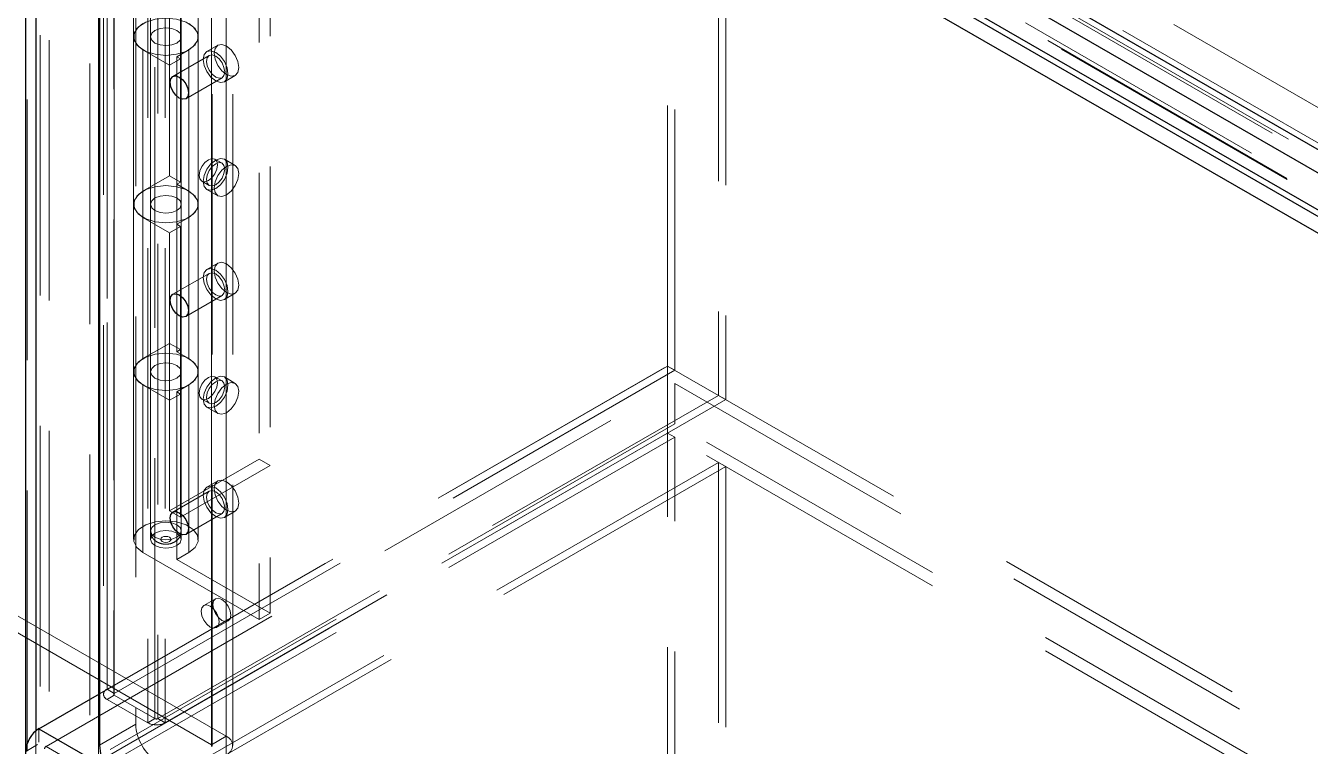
# Model space of a CAD drawing. Header units: millimetres. Extents: x 108 to 5832, y 144 to 4056.
# Drawn here: x 4300.9 to 4426.1, y 3191.5 to 3261.7 of the extents above; entities that cross this region are included whole.
import ezdxf

# ---------------------------------------------------------------- set-up
doc = ezdxf.new("R2010")
doc.units = ezdxf.units.MM
doc.header["$LTSCALE"] = 20
doc.linetypes.add('HIDDEN', pattern=[1.905, 1.27, -0.635])

msp = doc.modelspace()

# ---------------------------------------------------------------- linework, layer by layer
at = {"color": 1, "linetype": 'HIDDEN', "lineweight": 18}
for p, q in [((4302.37, 3451.31), (4302.37, 2941.79)), ((4303.22, 3450.82), (4303.22, 2941.3)), ((4307.18, 3448.53), (4307.18, 2939.01)), ((4301.1, 3445.02), (4301.1, 2935.5)), ((4363.46, 3228.55), (4363.46, 3351.03)), ((4364.17, 3228.14), (4364.17, 3350.62)), ((4368.41, 3348.17), (4368.41, 3225.69)), ((4369.12, 3347.77), (4369.12, 3225.28)), ((4320.47, 3192.46), (4092, 3324.35)), ((4319.06, 3191.64), (4090.59, 3323.54)), ((4302.93, 3320.5), (5214.4, 2794.32)), ((5214.25, 2794.08), (4302.79, 3320.25)), ((4308.87, 3197.04), (4308.87, 3319.52)), ((4309.58, 3196.63), (4309.58, 3319.11)), ((4308.81, 3318.41), (4484.91, 3216.75)), ((4309.52, 3319.03), (4309.52, 3196.55)), ((4309.58, 3318.95), (4309.58, 3196.47)), ((4313.79, 3318.97), (4486.32, 3219.37)), ((4302.79, 3316.66), (5214.25, 2790.49)), ((4313.54, 3194.18), (4313.54, 3316.66)), ((4313.82, 3316.66), (4313.82, 3194.18)), ((5214.4, 2789.1), (4302.23, 3315.68)), ((4302.83, 3316.57), (5214.3, 2790.39)), ((5214.4, 2790.4), (4302.93, 3316.58)), ((4312.83, 3316.25), (4312.83, 3193.77)), ((4314.53, 3316.25), (4314.53, 3193.77)), ((4319.06, 3314.13), (4319.06, 3191.64)), ((4320.47, 3314.94), (4320.47, 3192.46)), ((4319.06, 3191.48), (4319.06, 3313.96)), ((4319.12, 3191.56), (4319.12, 3314.04)), ((4320.47, 3190.66), (4320.47, 3313.15)), ((4321.12, 3191.56), (4321.12, 3314.04)), ((4486.32, 3211.2), (4313.79, 3310.8)), ((4311.67, 3309.58), (4311.67, 3193.63)), ((4308.52, 3308.73), (4308.52, 3196.55)), ((4308.87, 3308.98), (4308.87, 3196.06)), ((4313.1, 3292.49), (4313.1, 3212.47)), ((4316.1, 3212.47), (4316.1, 3292.49)), ((4323.69, 3285.49), (4323.69, 3203.84)), ((4324.75, 3286.1), (4324.75, 3204.45)), ((4311.45, 3276.98), (4311.45, 3260.65)), ((4313.1, 3276.98), (4313.1, 3260.65)), ((4316.1, 3260.65), (4316.1, 3276.98)), ((4317.75, 3260.65), (4317.75, 3276.98)), ((4314.96, 3257.87), (4314.96, 3274.2)), ((4316.02, 3258.48), (4316.02, 3274.81)), ((4311.45, 3260.65), (4311.45, 3244.32)), ((4313.1, 3260.65), (4313.1, 3244.32)), ((4316.1, 3244.32), (4316.1, 3260.65)), ((4317.75, 3244.32), (4317.75, 3260.65)), ((4312.37, 3243.03), (4312.37, 3259.36)), ((4312.37, 3259.36), (4314.96, 3257.87)), ((4315.66, 3258.69), (4316.83, 3259.36)), ((4316.83, 3259.36), (4316.83, 3243.03)), ((4319.66, 3259.81), (4318.6, 3259.2)), ((4314.96, 3257.87), (4316.02, 3258.48)), ((4314.96, 3257.87), (4314.96, 3247.09)), ((4318.82, 3258.81), (4315.29, 3256.77)), ((4315.66, 3258.69), (4316.02, 3258.48)), ((4315.66, 3242.36), (4315.66, 3258.69)), ((4316.02, 3258.48), (4316.02, 3246.48)), ((4316.54, 3254.6), (4320.07, 3256.65)), ((4320.3, 3256.26), (4321.36, 3256.87)), ((4320.07, 3248.32), (4319.36, 3248.72)), ((4321.36, 3248.09), (4320.3, 3248.71)), ((4314.96, 3247.09), (4312.37, 3245.6)), ((4314.96, 3247.09), (4316.02, 3246.48)), ((4318.11, 3246.56), (4318.82, 3246.15)), ((4312.37, 3245.6), (4312.37, 3229.27)), ((4316.02, 3246.48), (4315.66, 3246.27)), ((4315.66, 3246.27), (4316.83, 3245.6)), ((4316.83, 3229.27), (4316.83, 3245.6)), ((4318.6, 3245.76), (4319.66, 3245.15)), ((4311.45, 3244.32), (4311.45, 3227.98)), ((4313.1, 3244.32), (4313.1, 3227.98)), ((4316.1, 3227.98), (4316.1, 3244.32)), ((4317.75, 3227.98), (4317.75, 3244.32)), ((4314.96, 3241.54), (4312.37, 3243.03)), ((4315.66, 3242.36), (4316.83, 3243.03)), ((4314.96, 3241.54), (4316.02, 3242.15)), ((4314.96, 3225.21), (4314.96, 3241.54)), ((4316.02, 3242.15), (4315.66, 3242.36)), ((4315.66, 3242.36), (4315.66, 3229.94)), ((4316.02, 3225.82), (4316.02, 3242.15)), ((4319.66, 3238.58), (4318.6, 3237.97)), ((4318.82, 3237.58), (4315.29, 3235.54)), ((4316.54, 3233.37), (4320.07, 3235.42)), ((4320.3, 3235.03), (4321.36, 3235.64)), ((4312.37, 3229.27), (4314.96, 3230.76)), ((4314.96, 3230.76), (4316.02, 3230.15)), ((4315.66, 3229.94), (4316.02, 3230.15)), ((4315.66, 3229.94), (4316.83, 3229.27)), ((4308.13, 3196.61), (4363.46, 3228.55)), ((4308.87, 3197.04), (4363.46, 3228.55)), ((4309.58, 3196.63), (4364.17, 3228.14)), ((4311.45, 3227.98), (4311.45, 3211.65)), ((4313.1, 3227.98), (4313.1, 3211.65)), ((4316.1, 3211.65), (4316.1, 3227.98)), ((4317.75, 3211.65), (4317.75, 3227.98)), ((4363.46, 3228.55), (4364.17, 3228.14)), ((4363.46, 3228.55), (5280.16, 2699.35)), ((4363.46, 3228.55), (4363.46, 3222.02)), ((4302.93, 3191.48), (4364.17, 3226.84)), ((4312.37, 3210.37), (4312.37, 3226.7)), ((4312.37, 3226.7), (4314.96, 3225.21)), ((4316.83, 3226.7), (4315.66, 3226.02)), ((4316.83, 3226.7), (4316.83, 3210.37)), ((4320.07, 3227.09), (4319.36, 3227.49)), ((4321.36, 3226.86), (4320.3, 3227.48)), ((4364.17, 3226.84), (5280.16, 2698.05)), ((4364.17, 3226.84), (4364.17, 3222.92)), ((4368.41, 3225.69), (4313.82, 3194.18)), ((4369.12, 3225.28), (4314.53, 3193.77)), ((4314.96, 3225.21), (4316.02, 3225.82)), ((4315.66, 3226.02), (4316.02, 3225.82)), ((4315.66, 3209.69), (4315.66, 3226.02)), ((4316.02, 3225.82), (4316.02, 3213.82)), ((4318.11, 3225.33), (4318.82, 3224.92)), ((4369.12, 3225.28), (4368.41, 3225.69)), ((4314.96, 3225.21), (4314.96, 3214.43)), ((4318.6, 3224.53), (4319.66, 3223.92)), ((4364.17, 3222.92), (4302.93, 3187.57)), ((5280.16, 2694.13), (4364.17, 3222.92)), ((4363.46, 3222.02), (4302.23, 3186.67)), ((4363.46, 3222.02), (4308.87, 3190.5)), ((4364.17, 3221.61), (4309.58, 3190.1)), ((4363.46, 3222.02), (4364.17, 3221.61)), ((4363.46, 3099.54), (4363.46, 3222.02)), ((5280.16, 2692.82), (4363.46, 3222.02)), ((4364.17, 3099.13), (4364.17, 3221.61)), ((4313.82, 3187.65), (4368.41, 3219.16)), ((4314.96, 3214.43), (4323.69, 3219.47)), ((4323.69, 3219.47), (4324.75, 3218.86)), ((4369.12, 3218.75), (4368.41, 3219.16)), ((4368.41, 3219.16), (4368.41, 3096.68)), ((4314.53, 3187.24), (4369.12, 3218.75)), ((4316.02, 3213.82), (4324.75, 3218.86)), ((4369.12, 3218.75), (4369.12, 3096.27)), ((4319.66, 3217.35), (4318.6, 3216.74)), ((4318.82, 3216.35), (4315.29, 3214.31)), ((4316.02, 3213.82), (4314.96, 3214.43)), ((4316.54, 3212.14), (4320.07, 3214.19)), ((4320.3, 3213.8), (4321.36, 3214.41)), ((4323.69, 3203.84), (4312.37, 3210.37)), ((4315.66, 3209.69), (4316.83, 3210.37)), ((4324.75, 3204.45), (4315.66, 3209.69)), ((4319.42, 3205.87), (4318.29, 3205.21)), ((4323.69, 3203.84), (4324.75, 3204.45)), ((4319.54, 3203.05), (4320.67, 3203.7)), ((4308.03, 3196.55), (4308.03, 3182.71)), ((4309.58, 3196.63), (4308.87, 3197.04)), ((4309.58, 3196.47), (4308.87, 3196.06)), ((4308.87, 3196.06), (4312.83, 3193.77)), ((4309.58, 3196.47), (4313.54, 3194.18)), ((4313.54, 3194.18), (4312.83, 3193.77)), ((4313.82, 3194.18), (4314.53, 3193.77)), ((4301.94, 3193), (4301.94, 3186.22)), ((4302.23, 3191.89), (4302.23, 3193.2)), ((4311.67, 3193.63), (4308.13, 3191.59)), ((4302.09, 3191.65), (4300.95, 3190.99)), ((4302.93, 3191.48), (5214.4, 2665.31)), ((4319.06, 3191.64), (4320.47, 3192.46))]:
    msp.add_line(p, q, dxfattribs=at)
at = {"color": 7, "linetype": 'Continuous', "lineweight": 25}
for p, q in [((4300.95, 2929.54), (4300.95, 3448.86)), ((4300.95, 3320.01), (5213.12, 2793.43)), ((4310.25, 3316.93), (4452.38, 3234.88)), ((4300.95, 3316.42), (5213.12, 2789.83)), ((4301.33, 3315.59), (5213.5, 2789.01)), ((4308.03, 3311.72), (4308.03, 3196.55)), ((4482.79, 3209.16), (4310.25, 3308.76)), ((4308.13, 3307.54), (4308.13, 3191.59)), ((4302.23, 3193.2), (4308.13, 3196.61))]:
    msp.add_line(p, q, dxfattribs=at)
at = {"color": 8, "linetype": 'Continuous', "lineweight": 25}
for p, q in [((4301.94, 3315.24), (4301.94, 3193)), ((4302.23, 3193.2), (4308.81, 3189.4))]:
    msp.add_line(p, q, dxfattribs=at)
at = {"color": 1, "linetype": 'HIDDEN', "lineweight": 18, "flags": 128}
for points in [[(4312.37, 3259.36), (4311.76, 3259.86), (4311.47, 3260.44), (4311.53, 3261.05), (4311.93, 3261.61), (4312.64, 3262.07), (4313.56, 3262.36), (4314.6, 3262.46), (4315.64, 3262.36), (4316.57, 3262.07), (4317.27, 3261.61), (4317.67, 3261.05), (4317.73, 3260.44), (4317.44, 3259.86), (4316.83, 3259.36)], [(4312.37, 3261.93), (4311.76, 3261.43), (4311.47, 3260.85), (4311.53, 3260.24), (4311.93, 3259.68), (4312.64, 3259.22), (4313.56, 3258.93), (4314.6, 3258.83), (4315.64, 3258.93), (4316.57, 3259.22), (4317.27, 3259.68), (4317.67, 3260.24), (4317.73, 3260.85), (4317.44, 3261.43), (4316.83, 3261.93)], [(4313.54, 3261.26), (4313.22, 3260.98), (4313.1, 3260.65), (4313.22, 3260.31), (4313.54, 3260.03), (4314.03, 3259.85), (4314.6, 3259.78), (4315.18, 3259.85), (4315.66, 3260.03), (4315.99, 3260.31), (4316.1, 3260.65), (4315.99, 3260.98), (4315.66, 3261.26), (4315.18, 3261.45), (4314.6, 3261.51), (4314.03, 3261.45), (4313.54, 3261.26)], [(4315.66, 3261.26), (4315.99, 3260.98), (4316.1, 3260.65), (4315.99, 3260.31), (4315.66, 3260.03), (4315.18, 3259.85), (4314.6, 3259.78), (4314.03, 3259.85), (4313.54, 3260.03), (4313.22, 3260.31), (4313.1, 3260.65), (4313.22, 3260.98), (4313.54, 3261.26), (4314.03, 3261.45), (4314.6, 3261.51), (4315.18, 3261.45), (4315.66, 3261.26)], [(4320.65, 3257.03), (4320.56, 3257.62), (4320.3, 3258.22), (4319.91, 3258.74), (4319.45, 3259.12), (4318.99, 3259.28), (4318.6, 3259.2), (4318.34, 3258.9), (4318.24, 3258.42), (4318.34, 3257.84), (4318.6, 3257.24), (4318.99, 3256.71), (4319.45, 3256.34), (4319.91, 3256.18), (4320.3, 3256.26), (4320.56, 3256.56), (4320.65, 3257.03)], [(4321.71, 3257.65), (4321.62, 3258.23), (4321.36, 3258.83), (4320.97, 3259.36), (4320.51, 3259.73), (4320.05, 3259.89), (4319.66, 3259.81), (4319.4, 3259.51), (4319.3, 3259.03), (4319.4, 3258.45), (4319.66, 3257.85), (4320.05, 3257.32), (4320.51, 3256.95), (4320.97, 3256.79), (4321.36, 3256.87), (4321.62, 3257.17), (4321.71, 3257.65)], [(4318.56, 3258.24), (4318.63, 3258.59), (4318.82, 3258.81), (4319.11, 3258.87), (4319.45, 3258.75), (4319.78, 3258.48), (4320.07, 3258.09), (4320.26, 3257.65), (4320.33, 3257.22), (4320.26, 3256.87), (4320.07, 3256.65), (4319.78, 3256.59), (4319.45, 3256.71), (4319.11, 3256.98), (4318.82, 3257.37), (4318.63, 3257.81), (4318.56, 3258.24)], [(4318.74, 3248.66), (4318.4, 3248.39), (4318.11, 3248), (4317.92, 3247.56), (4317.85, 3247.13), (4317.92, 3246.78), (4318.11, 3246.56), (4318.4, 3246.5), (4318.74, 3246.62), (4319.08, 3246.89), (4319.36, 3247.28), (4319.56, 3247.72), (4319.62, 3248.15), (4319.56, 3248.5), (4319.36, 3248.72), (4319.08, 3248.78), (4318.74, 3248.66)], [(4318.24, 3246.54), (4318.34, 3247.12), (4318.6, 3247.72), (4318.99, 3248.25), (4319.45, 3248.62), (4319.91, 3248.78), (4320.3, 3248.71), (4320.56, 3248.41), (4320.65, 3247.93), (4320.56, 3247.34), (4320.3, 3246.74), (4319.91, 3246.22), (4319.45, 3245.85), (4318.99, 3245.69), (4318.6, 3245.76), (4318.34, 3246.06), (4318.24, 3246.54)], [(4319.45, 3248.25), (4319.11, 3247.98), (4318.82, 3247.59), (4318.63, 3247.15), (4318.56, 3246.72), (4318.63, 3246.37), (4318.82, 3246.15), (4319.11, 3246.1), (4319.45, 3246.21), (4319.78, 3246.49), (4320.07, 3246.87), (4320.26, 3247.31), (4320.33, 3247.74), (4320.26, 3248.1), (4320.07, 3248.32), (4319.78, 3248.37), (4319.45, 3248.25)], [(4319.3, 3245.93), (4319.4, 3246.51), (4319.66, 3247.11), (4320.05, 3247.64), (4320.51, 3248.01), (4320.97, 3248.17), (4321.36, 3248.09), (4321.62, 3247.79), (4321.71, 3247.32), (4321.62, 3246.73), (4321.36, 3246.13), (4320.97, 3245.6), (4320.51, 3245.23), (4320.05, 3245.07), (4319.66, 3245.15), (4319.4, 3245.45), (4319.3, 3245.93)], [(4316.83, 3243.03), (4317.44, 3243.53), (4317.73, 3244.11), (4317.67, 3244.72), (4317.27, 3245.28), (4316.57, 3245.74), (4315.64, 3246.03), (4314.6, 3246.13), (4313.56, 3246.03), (4312.64, 3245.74), (4311.93, 3245.28), (4311.53, 3244.72), (4311.47, 3244.11), (4311.76, 3243.53), (4312.37, 3243.03)], [(4316.83, 3245.6), (4317.44, 3245.1), (4317.73, 3244.52), (4317.67, 3243.91), (4317.27, 3243.35), (4316.57, 3242.89), (4315.64, 3242.6), (4314.6, 3242.5), (4313.56, 3242.6), (4312.64, 3242.89), (4311.93, 3243.35), (4311.53, 3243.91), (4311.47, 3244.52), (4311.76, 3245.1), (4312.37, 3245.6)], [(4313.54, 3244.93), (4314.03, 3245.12), (4314.6, 3245.18), (4315.18, 3245.12), (4315.66, 3244.93), (4315.99, 3244.65), (4316.1, 3244.32), (4315.99, 3243.98), (4315.66, 3243.7), (4315.18, 3243.52), (4314.6, 3243.45), (4314.03, 3243.52), (4313.54, 3243.7), (4313.22, 3243.98), (4313.1, 3244.32), (4313.22, 3244.65), (4313.54, 3244.93)], [(4315.66, 3244.93), (4315.18, 3245.12), (4314.6, 3245.18), (4314.03, 3245.12), (4313.54, 3244.93), (4313.22, 3244.65), (4313.1, 3244.32), (4313.22, 3243.98), (4313.54, 3243.7), (4314.03, 3243.52), (4314.6, 3243.45), (4315.18, 3243.52), (4315.66, 3243.7), (4315.99, 3243.98), (4316.1, 3244.32), (4315.99, 3244.65), (4315.66, 3244.93)], [(4320.65, 3235.8), (4320.56, 3236.39), (4320.3, 3236.99), (4319.91, 3237.51), (4319.45, 3237.89), (4318.99, 3238.05), (4318.6, 3237.97), (4318.34, 3237.67), (4318.24, 3237.19), (4318.34, 3236.61), (4318.6, 3236.01), (4318.99, 3235.48), (4319.45, 3235.11), (4319.91, 3234.95), (4320.3, 3235.03), (4320.56, 3235.33), (4320.65, 3235.8)], [(4321.71, 3236.42), (4321.62, 3237), (4321.36, 3237.6), (4320.97, 3238.13), (4320.51, 3238.5), (4320.05, 3238.66), (4319.66, 3238.58), (4319.4, 3238.28), (4319.3, 3237.8), (4319.4, 3237.22), (4319.66, 3236.62), (4320.05, 3236.09), (4320.51, 3235.72), (4320.97, 3235.56), (4321.36, 3235.64), (4321.62, 3235.94), (4321.71, 3236.42)], [(4318.56, 3237.01), (4318.63, 3237.36), (4318.82, 3237.58), (4319.11, 3237.64), (4319.45, 3237.52), (4319.78, 3237.25), (4320.07, 3236.86), (4320.26, 3236.42), (4320.33, 3235.99), (4320.26, 3235.64), (4320.07, 3235.42), (4319.78, 3235.36), (4319.45, 3235.48), (4319.11, 3235.75), (4318.82, 3236.14), (4318.63, 3236.58), (4318.56, 3237.01)], [(4312.37, 3226.7), (4311.76, 3227.2), (4311.47, 3227.78), (4311.53, 3228.39), (4311.93, 3228.95), (4312.64, 3229.41), (4313.56, 3229.7), (4314.6, 3229.8), (4315.64, 3229.7), (4316.57, 3229.41), (4317.27, 3228.95), (4317.67, 3228.39), (4317.73, 3227.78), (4317.44, 3227.2), (4316.83, 3226.7)], [(4312.37, 3229.27), (4311.76, 3228.77), (4311.47, 3228.19), (4311.53, 3227.58), (4311.93, 3227.02), (4312.64, 3226.56), (4313.56, 3226.27), (4314.6, 3226.17), (4315.64, 3226.27), (4316.57, 3226.56), (4317.27, 3227.02), (4317.67, 3227.58), (4317.73, 3228.19), (4317.44, 3228.77), (4316.83, 3229.27)], [(4313.54, 3228.6), (4313.22, 3228.32), (4313.1, 3227.98), (4313.22, 3227.65), (4313.54, 3227.37), (4314.03, 3227.18), (4314.6, 3227.12), (4315.18, 3227.18), (4315.66, 3227.37), (4315.99, 3227.65), (4316.1, 3227.98), (4315.99, 3228.32), (4315.66, 3228.6), (4315.18, 3228.78), (4314.6, 3228.85), (4314.03, 3228.78), (4313.54, 3228.6)], [(4315.66, 3228.6), (4315.99, 3228.32), (4316.1, 3227.98), (4315.99, 3227.65), (4315.66, 3227.37), (4315.18, 3227.18), (4314.6, 3227.12), (4314.03, 3227.18), (4313.54, 3227.37), (4313.22, 3227.65), (4313.1, 3227.98), (4313.22, 3228.32), (4313.54, 3228.6), (4314.03, 3228.78), (4314.6, 3228.85), (4315.18, 3228.78), (4315.66, 3228.6)], [(4318.74, 3227.43), (4318.4, 3227.16), (4318.11, 3226.77), (4317.92, 3226.33), (4317.85, 3225.9), (4317.92, 3225.55), (4318.11, 3225.33), (4318.4, 3225.27), (4318.74, 3225.39), (4319.08, 3225.66), (4319.36, 3226.05), (4319.56, 3226.49), (4319.62, 3226.92), (4319.56, 3227.27), (4319.36, 3227.49), (4319.08, 3227.55), (4318.74, 3227.43)], [(4318.24, 3225.31), (4318.34, 3225.89), (4318.6, 3226.49), (4318.99, 3227.02), (4319.45, 3227.39), (4319.91, 3227.55), (4320.3, 3227.48), (4320.56, 3227.18), (4320.65, 3226.7), (4320.56, 3226.11), (4320.3, 3225.51), (4319.91, 3224.99), (4319.45, 3224.62), (4318.99, 3224.46), (4318.6, 3224.53), (4318.34, 3224.83), (4318.24, 3225.31)], [(4319.45, 3227.02), (4319.11, 3226.75), (4318.82, 3226.36), (4318.63, 3225.92), (4318.56, 3225.49), (4318.63, 3225.14), (4318.82, 3224.92), (4319.11, 3224.87), (4319.45, 3224.98), (4319.78, 3225.26), (4320.07, 3225.64), (4320.26, 3226.08), (4320.33, 3226.51), (4320.26, 3226.87), (4320.07, 3227.09), (4319.78, 3227.14), (4319.45, 3227.02)], [(4319.3, 3224.7), (4319.4, 3225.28), (4319.66, 3225.88), (4320.05, 3226.41), (4320.51, 3226.78), (4320.97, 3226.94), (4321.36, 3226.86), (4321.62, 3226.56), (4321.71, 3226.09), (4321.62, 3225.5), (4321.36, 3224.9), (4320.97, 3224.37), (4320.51, 3224), (4320.05, 3223.84), (4319.66, 3223.92), (4319.4, 3224.22), (4319.3, 3224.7)], [(4320.65, 3214.57), (4320.56, 3215.16), (4320.3, 3215.76), (4319.91, 3216.28), (4319.45, 3216.66), (4318.99, 3216.82), (4318.6, 3216.74), (4318.34, 3216.44), (4318.24, 3215.96), (4318.34, 3215.38), (4318.6, 3214.78), (4318.99, 3214.25), (4319.45, 3213.88), (4319.91, 3213.72), (4320.3, 3213.8), (4320.56, 3214.1), (4320.65, 3214.57)], [(4321.71, 3215.19), (4321.62, 3215.77), (4321.36, 3216.37), (4320.97, 3216.9), (4320.51, 3217.27), (4320.05, 3217.43), (4319.66, 3217.35), (4319.4, 3217.05), (4319.3, 3216.57), (4319.4, 3215.99), (4319.66, 3215.39), (4320.05, 3214.86), (4320.51, 3214.49), (4320.97, 3214.33), (4321.36, 3214.41), (4321.62, 3214.71), (4321.71, 3215.19)], [(4318.56, 3215.78), (4318.63, 3216.13), (4318.82, 3216.35), (4319.11, 3216.41), (4319.45, 3216.29), (4319.78, 3216.02), (4320.07, 3215.63), (4320.26, 3215.19), (4320.33, 3214.76), (4320.26, 3214.41), (4320.07, 3214.19), (4319.78, 3214.13), (4319.45, 3214.25), (4319.11, 3214.52), (4318.82, 3214.91), (4318.63, 3215.35), (4318.56, 3215.78)], [(4316.83, 3210.37), (4317.44, 3210.86), (4317.73, 3211.45), (4317.67, 3212.06), (4317.27, 3212.62), (4316.57, 3213.08), (4315.64, 3213.37), (4314.6, 3213.47), (4313.56, 3213.37), (4312.64, 3213.08), (4311.93, 3212.62), (4311.53, 3212.06), (4311.47, 3211.45), (4311.76, 3210.86), (4312.37, 3210.37)], [(4315.66, 3213.08), (4315.18, 3213.27), (4314.6, 3213.34), (4314.03, 3213.27), (4313.54, 3213.08), (4313.22, 3212.8), (4313.1, 3212.47), (4313.22, 3212.14), (4313.54, 3211.86), (4314.03, 3211.67), (4314.6, 3211.6), (4315.18, 3211.67), (4315.66, 3211.86), (4315.99, 3212.14), (4316.1, 3212.47), (4315.99, 3212.8), (4315.66, 3213.08)], [(4313.54, 3212.27), (4314.03, 3212.45), (4314.6, 3212.52), (4315.18, 3212.45), (4315.66, 3212.27), (4315.99, 3211.98), (4316.1, 3211.65), (4315.99, 3211.32), (4315.66, 3211.04), (4315.18, 3210.85), (4314.6, 3210.79), (4314.03, 3210.85), (4313.54, 3211.04), (4313.22, 3211.32), (4313.1, 3211.65), (4313.22, 3211.98), (4313.54, 3212.27)], [(4314.96, 3211.45), (4315.06, 3211.54), (4315.1, 3211.65), (4315.06, 3211.76), (4314.96, 3211.86), (4314.79, 3211.92), (4314.6, 3211.94), (4314.41, 3211.92), (4314.25, 3211.86), (4314.14, 3211.76), (4314.1, 3211.65), (4314.14, 3211.54), (4314.25, 3211.45), (4314.41, 3211.39), (4314.6, 3211.36), (4314.79, 3211.39), (4314.96, 3211.45)], [(4319.8, 3203.62), (4319.73, 3204.05), (4319.54, 3204.49), (4319.25, 3204.88), (4318.92, 3205.15), (4318.58, 3205.27), (4318.29, 3205.21), (4318.1, 3204.99), (4318.03, 3204.64), (4318.1, 3204.21), (4318.29, 3203.77), (4318.58, 3203.38), (4318.92, 3203.11), (4319.25, 3202.99), (4319.54, 3203.05), (4319.73, 3203.27), (4319.8, 3203.62)], [(4320.93, 3204.27), (4320.86, 3204.7), (4320.67, 3205.15), (4320.38, 3205.53), (4320.05, 3205.8), (4319.71, 3205.92), (4319.42, 3205.87), (4319.23, 3205.65), (4319.16, 3205.29), (4319.23, 3204.87), (4319.42, 3204.42), (4319.71, 3204.04), (4320.05, 3203.76), (4320.38, 3203.65), (4320.67, 3203.7), (4320.86, 3203.92), (4320.93, 3204.27)]]:
    msp.add_lwpolyline(points, dxfattribs=at)
at = {"color": 7, "linetype": 'Continuous', "lineweight": 25, "flags": 128}
for points in [[(4315.03, 3256.2), (4315.09, 3256.55), (4315.29, 3256.77), (4315.57, 3256.83), (4315.91, 3256.71), (4316.25, 3256.43), (4316.54, 3256.05), (4316.73, 3255.61), (4316.79, 3255.18), (4316.73, 3254.82), (4316.54, 3254.6), (4316.25, 3254.55), (4315.91, 3254.67), (4315.57, 3254.94), (4315.29, 3255.33), (4315.09, 3255.77), (4315.03, 3256.2)], [(4315.03, 3234.97), (4315.09, 3235.32), (4315.29, 3235.54), (4315.57, 3235.59), (4315.91, 3235.48), (4316.25, 3235.2), (4316.54, 3234.82), (4316.73, 3234.38), (4316.79, 3233.95), (4316.73, 3233.59), (4316.54, 3233.37), (4316.25, 3233.32), (4315.91, 3233.44), (4315.57, 3233.71), (4315.29, 3234.1), (4315.09, 3234.54), (4315.03, 3234.97)], [(4315.03, 3213.74), (4315.09, 3214.09), (4315.29, 3214.31), (4315.57, 3214.36), (4315.91, 3214.25), (4316.25, 3213.97), (4316.54, 3213.59), (4316.73, 3213.15), (4316.79, 3212.72), (4316.73, 3212.36), (4316.54, 3212.14), (4316.25, 3212.09), (4315.91, 3212.21), (4315.57, 3212.48), (4315.29, 3212.87), (4315.09, 3213.31), (4315.03, 3213.74)]]:
    msp.add_lwpolyline(points, dxfattribs=at)
at = {"color": 1, "linetype": 'HIDDEN', "lineweight": 18}
for centre, radius, start, end in [((4309.06, 3196.55), 0.524, 110.779, 249.2161), ((4309.61, 3196.55), 0.0873, 110.7653, 249.2199), ((4313.68, 3194.45), 0.307, 242.6065, 297.3984), ((4316.27, 3193.84), 4.61, 182.6071, 237.3929), ((4313.68, 3195.41), 1.84, 242.6093, 297.3923), ((4303.1, 3191.23), 0.308, 122.625, 177.3799), ((4319.03, 3191.56), 0.0873, 290.764, 69.2212), ((4320.13, 3191.56), 0.961, 290.7858, 69.2142)]:
    msp.add_arc(centre, radius, start, end, dxfattribs=at)
at = {"color": 7, "linetype": 'Continuous', "lineweight": 25}
for centre, radius, start, end in [((4303.72, 3190.87), 2.77, 122.6082, 177.3929), ((4312.74, 3191.8), 4.61, 182.6071, 237.3929)]:
    msp.add_arc(centre, radius, start, end, dxfattribs=at)
at = {"color": 1, "linetype": 'HIDDEN', "lineweight": 18}
for points, knots in [([(4313.12, 3212.47), (4313.12, 3212.35), (4313.13, 3212.09), (4313.33, 3211.74), (4313.62, 3211.46), (4314.02, 3211.25), (4314.52, 3211.16), (4315.03, 3211.2), (4315.33, 3211.34), (4315.46, 3211.4)], [0, 0, 0, 0, 0.119316, 0.251705, 0.379143, 0.51706, 0.679485, 0.865801, 1, 1, 1, 1]), ([(4315.46, 3211.4), (4315.6, 3211.51), (4315.87, 3211.7), (4316.08, 3212.11), (4316.08, 3212.36), (4316.09, 3212.47)], [0, 0, 0, 0, 0.419629, 0.753054, 1, 1, 1, 1])]:
    msp.add_open_spline(points, degree=3, knots=knots, dxfattribs=at)

doc.saveas('drawing.dxf')
